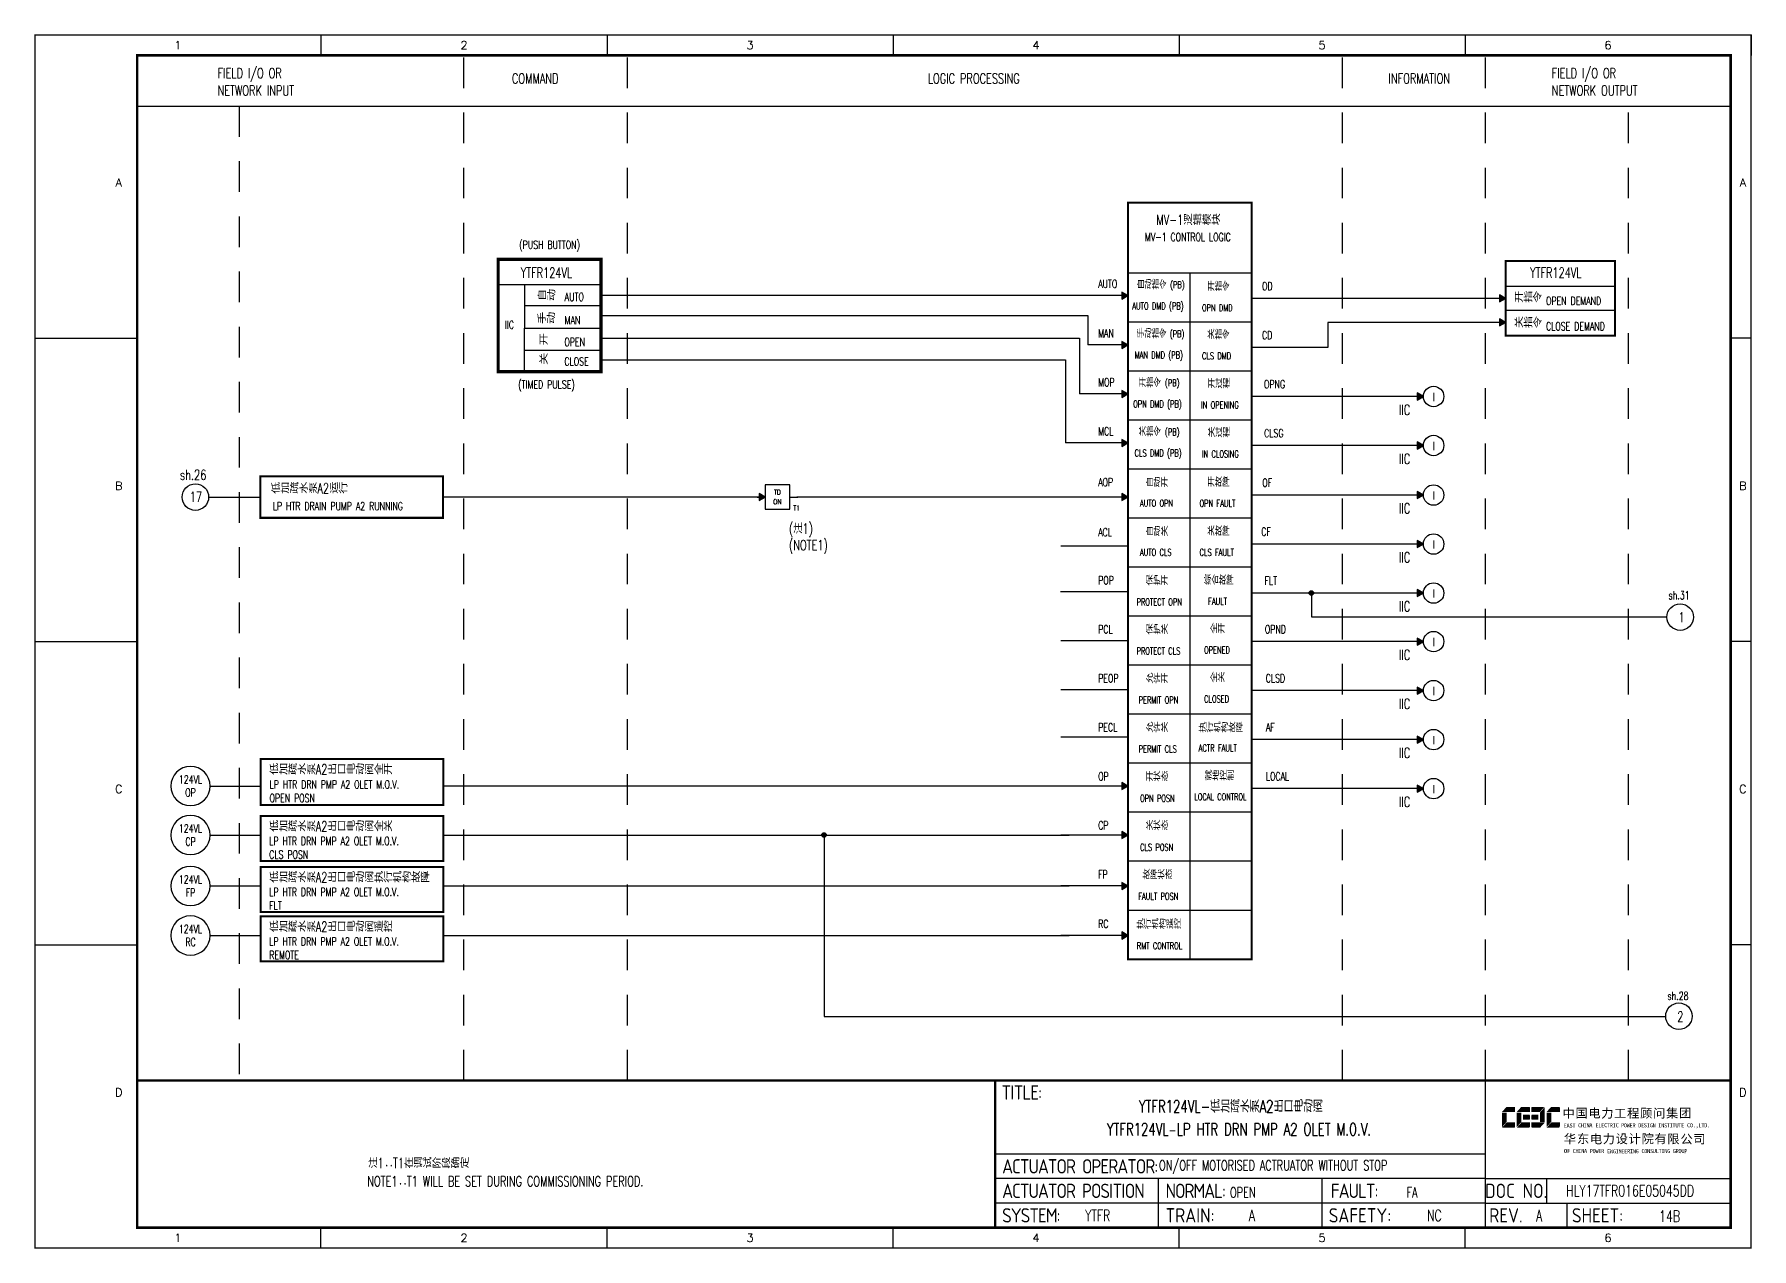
# Model space of a CAD drawing. Header units: millimetres. Extents: x 5560 to 16471, y 4607 to 8234.
# Drawn here: x 11218.8 to 11639.1, y 7155.6 to 7452.9 of the extents above; entities that cross this region are included whole.
import ezdxf
from ezdxf.enums import TextEntityAlignment as Align

# ---------------------------------------------------------------- set-up
doc = ezdxf.new("R2010")
doc.units = ezdxf.units.MM
doc.linetypes.add('DASHED', pattern=[0.75, 0.5, -0.25])
doc.linetypes.add('JIS_02_0.7', pattern=[1.35, 0.75, -0.6])
for name, color, linetype in [('BLOCK', 7, 'Continuous'), ('BORDER', 1, 'Continuous'), ('INSTRUMENT', 4, 'Continuous'), ('MLINE', 6, 'Continuous'), ('TITLE', 1, 'Continuous'), ('TK', 7, 'Continuous'), ('图框_外框线', 7, 'Continuous'), ('图框_标题栏文字', 6, 'Continuous')]:
    doc.layers.add(name, color=color, linetype=linetype)
doc.styles.add('DANIEL', font='COMPLEX', dxfattribs={"width": 0.7, "bigfont": 'GVFS'})
doc.styles.add('ecepdi', font='simhei.ttf', dxfattribs={"width": 0.9})
doc.styles.get("Standard").update_dxf_attribs({"font": 'romans.shx', "width": 0.7, "bigfont": '@0hztxta.shx'})
doc.styles.add('工程字', font='gbenor.shx', dxfattribs={"bigfont": 'gbcbig.shx'})

# ---------------------------------------------------------------- blocks, each defined once
blk = doc.blocks.new('INS00')
at = {"layer": 'INSTRUMENT', "color": 0}
blk.add_lwpolyline([(6, 0, 1), (-6, 0, 1)], format="xyb", close=True, dxfattribs=at)
at = {"layer": 'INSTRUMENT', "flags": 1}
for tag, p in [('INSNAM', (0, 9)), ('INSDGN', (0, -9)), ('INSSUP', (0, -15)), ('INSTYP', (0, -12)), ('INSMAN', (0, -18)), ('INSREM', (0, -21))]:
    blk.add_attdef(tag, text='', height=3, dxfattribs=at).set_placement(p, align=Align.TOP_CENTER)
at = {"layer": 'INSTRUMENT', "width": 0.7}
for tag, p in [('INSHH', (6, 3.5)), ('INSL', (6, -3)), ('INSLL', (6, -6))]:
    blk.add_attdef(tag, p, '', height=2.5, dxfattribs=at)
for tag, p in [('INSIDE', (0, 2)), ('INSSYS', (0, -2))]:
    blk.add_attdef(tag, text='', height=2.5, dxfattribs=at).set_placement(p, align=Align.MIDDLE)
at = {"layer": 'INSTRUMENT', "linetype": 'DASHED', "width": 0.7}
blk.add_attdef('INSH', (6, 0.5), '', height=2.5, dxfattribs=at)
blk = doc.blocks.new('A$C1E0003F3')
h = blk.add_hatch(color=152)
edge = h.paths.add_edge_path()
edge.add_ellipse((5.15, 4.41), major_axis=(0, 0.211), ratio=0.769231, start_angle=-90, end_angle=0)
edge.add_line((5.15, 4.62), (3.22, 4.62))
edge.add_line((3.22, 4.62), (2.09, 3.35))
edge.add_line((2.09, 3.35), (5.32, 3.35))
edge.add_line((5.32, 3.35), (5.32, 4.41))
h.paths.add_polyline_path([(3.22, 3.23), (2.09, 3.23), (2.09, -0.36), (3.22, 0.91)])
edge = h.paths.add_edge_path()
edge.add_line((5.32, 0.81), (3.27, 0.81))
edge.add_line((3.27, 0.81), (2.13, -0.46))
edge.add_line((2.13, -0.46), (5.15, -0.46))
edge.add_ellipse((5.15, -0.25), major_axis=(0, 0.211), ratio=0.769231, start_angle=180, end_angle=270)
edge.add_line((5.32, -0.25), (5.32, 0.81))
h = blk.add_hatch(color=152)
edge = h.paths.add_edge_path()
edge.add_ellipse((8.78, 4.41), major_axis=(0, 0.211), ratio=0.769231, start_angle=-90, end_angle=0)
edge.add_line((8.78, 4.62), (6.84, 4.62))
edge.add_line((6.84, 4.62), (5.71, 3.35))
edge.add_line((5.71, 3.35), (8.94, 3.35))
edge.add_line((8.94, 3.35), (8.94, 4.41))
h.paths.add_polyline_path([(6.84, 3.23), (5.71, 3.23), (5.71, -0.36), (6.84, 0.91)])
edge = h.paths.add_edge_path()
edge.add_ellipse((8.78, 2.49), major_axis=(0, 0.211), ratio=0.769231, start_angle=-90, end_angle=0)
edge.add_line((8.78, 2.7), (7.22, 2.7))
edge.add_line((7.22, 2.7), (7.22, 1.44))
edge.add_line((7.22, 1.44), (8.78, 1.44))
edge.add_ellipse((8.78, 1.65), major_axis=(0, 0.211), ratio=0.769231, start_angle=180, end_angle=270)
edge.add_line((8.94, 1.65), (8.94, 2.49))
edge = h.paths.add_edge_path()
edge.add_line((8.94, 0.81), (6.89, 0.81))
edge.add_line((6.89, 0.81), (5.75, -0.46))
edge.add_line((5.75, -0.46), (8.78, -0.46))
edge.add_ellipse((8.78, -0.25), major_axis=(0, 0.211), ratio=0.769231, start_angle=180, end_angle=270)
edge.add_line((8.94, -0.25), (8.94, 0.81))
h = blk.add_hatch(color=1)
edge = h.paths.add_edge_path()
edge.add_line((12.48, 4.62), (9.46, 4.62))
edge.add_ellipse((9.46, 4.41), major_axis=(0, 0.211), ratio=0.769231, start_angle=0, end_angle=90)
edge.add_line((9.3, 4.41), (9.3, 3.35))
edge.add_line((9.3, 3.35), (11.35, 3.35))
edge.add_line((11.35, 3.35), (12.48, 4.62))
h.paths.add_polyline_path([(12.57, 4.56), (11.38, 3.23), (11.38, 0.93), (12.57, 0.93)])
edge = h.paths.add_edge_path()
edge.add_line((11.03, 2.7), (9.46, 2.7))
edge.add_ellipse((9.46, 2.49), major_axis=(0, 0.211), ratio=0.769231, start_angle=0, end_angle=90)
edge.add_line((9.3, 2.49), (9.3, 1.65))
edge.add_ellipse((9.46, 1.65), major_axis=(0, 0.211), ratio=0.769231, start_angle=90, end_angle=180)
edge.add_line((9.46, 1.44), (11.03, 1.44))
edge.add_line((11.03, 1.44), (11.03, 2.7))
h = blk.add_hatch(color=152)
edge = h.paths.add_edge_path()
edge.add_ellipse((16.11, 4.41), major_axis=(0, 0.211), ratio=0.769231, start_angle=-90, end_angle=0)
edge.add_line((16.11, 4.62), (14.14, 4.62))
edge.add_line((14.14, 4.62), (13, 3.35))
edge.add_line((13, 3.35), (16.27, 3.35))
edge.add_line((16.27, 3.35), (16.27, 4.41))
h.paths.add_polyline_path([(14.14, 3.23), (13, 3.23), (13, -0.36), (14.14, 0.91)])
edge = h.paths.add_edge_path()
edge.add_line((16.27, 0.81), (14.18, 0.81))
edge.add_line((14.18, 0.81), (13.04, -0.46))
edge.add_line((13.04, -0.46), (16.03, -0.46))
edge.add_ellipse((16.03, -0.15), major_axis=(0, 0.316), ratio=0.769231, start_angle=180, end_angle=270)
edge.add_line((16.27, -0.15), (16.27, 0.81))
h = blk.add_hatch(color=1)
edge = h.paths.add_edge_path()
edge.add_line((12.58, 0.79), (9.3, 0.79))
edge.add_line((9.3, 0.79), (9.3, -0.27))
edge.add_ellipse((9.46, -0.27), major_axis=(0, 0.211), ratio=0.769231, start_angle=90, end_angle=180)
edge.add_line((9.46, -0.48), (11.43, -0.48))
edge.add_line((11.43, -0.48), (12.58, 0.79))
at = {"layer": 'TITLE', "color": 7, "style": 'ecepdi'}
for s, p in [('中', (16.92, 1.94)), ('国', (20.09, 2)), ('电', (23.25, 1.99)), ('力', (26.39, 1.96)), ('程', (32.71, 1.98)), ('顾', (35.9, 1.98)), ('问', (39.09, 1.94)), ('集', (42.26, 1.98)), ('团', (45.42, 2.01)), ('工', (29.53, 1.95)), ('华', (17.24, -4.31)), ('东', (20.45, -4.29)), ('电', (23.62, -4.35)), ('力', (26.75, -4.32)), ('设', (29.92, -4.3)), ('计', (33.05, -4.31)), ('院', (36.26, -4.29)), ('有', (39.41, -4.29)), ('限', (42.57, -4.32)), ('公', (45.78, -4.38)), ('司', (48.91, -4.35))]:
    blk.add_text(s, height=2.2, dxfattribs=at).set_placement(p)
at = {"layer": 'TITLE', "color": 7, "style": 'ecepdi', "width": 0.975}
for s, p in [('E', (17.58, 0.02)), ('A', (18.29, 0.03)), ('S', (19, 0.03)), ('T', (19.7, 0.03)), ('C', (21.1, 0.09)), ('H', (21.77, 0.09)), ('I', (22.46, 0.09)), ('N', (23.17, 0.1)), ('A', (23.86, 0.1)), ('E', (25.35, 0.09)), ('L', (26.05, 0.11)), ('E', (26.76, 0.1)), ('C', (27.46, 0.12)), ('T', (28.18, 0.11)), ('R', (28.87, 0.1)), ('I', (29.57, 0.11)), ('C', (30.28, 0.1)), ('P', (31.64, 0.09)), ('O', (32.32, 0.08)), ('W', (33.03, 0.08)), ('E', (33.72, 0.08)), ('R', (34.42, 0.09)), ('D', (35.81, 0.1)), ('E', (36.52, 0.1)), ('S', (37.2, 0.1)), ('I', (37.91, 0.09)), ('G', (38.68, 0.11)), ('N', (39.38, 0.09)), ('I', (40.72, 0.07)), ('N', (41.43, 0.08)), ('S', (42.14, 0.08)), ('T', (42.83, 0.08)), ('I', (43.52, 0.09)), ('T', (44.22, 0.07)), ('U', (44.93, 0.07)), ('T', (45.63, 0.08)), ('E', (46.34, 0.09)), ('C', (47.76, 0.11)), ('O', (48.48, 0.1)), ('L', (50.56, 0.1)), ('T', (51.27, 0.1)), ('D', (51.96, 0.1)), ('.', (49.23, 0.1)), (',', (49.87, 0.1)), ('.', (52.72, 0.11)), ('O', (17.67, -6.18)), ('OF', (18.01, -6.2)), ('F', (18.37, -6.2)), ('C', (19.8, -6.19)), ('H', (20.47, -6.19)), ('I', (21.15, -6.19)), ('N', (21.87, -6.18)), ('A', (22.56, -6.18)), ('P', (23.98, -6.2)), ('O', (24.66, -6.21)), ('W', (25.36, -6.21)), ('E', (26.06, -6.21)), ('R', (26.75, -6.2)), ('E', (28.19, -6.24)), ('N', (28.91, -6.27)), ('G', (29.62, -6.26)), ('I', (30.32, -6.27)), ('N', (31.02, -6.27)), ('E', (31.7, -6.28)), ('E', (32.41, -6.27)), ('R', (33.1, -6.24)), ('I', (33.81, -6.24)), ('N', (34.51, -6.26)), ('G', (35.2, -6.24)), ('C', (36.61, -6.19)), ('O', (37.3, -6.21)), ('N', (38, -6.2)), ('S', (38.71, -6.21)), ('U', (39.41, -6.18)), ('L', (40.11, -6.18)), ('T', (40.81, -6.19)), ('I', (41.51, -6.21)), ('N', (42.2, -6.21)), ('G', (42.91, -6.17)), ('G', (44.29, -6.2)), ('R', (45, -6.21)), ('O', (45.69, -6.22)), ('U', (46.39, -6.2)), ('P', (47.1, -6.23))]:
    blk.add_text(s, height=1, dxfattribs=at).set_placement(p, align=Align.MIDDLE_CENTER)
blk = doc.blocks.new('A$C57484896')
for p, q in [((70, 297), (70, 292)), ((140, 297), (140, 292)), ((210, 297), (210, 292)), ((280, 297), (280, 292)), ((350, 297), (350, 292)), ((420, 297), (420, 292)), ((0, 222.75), (25, 222.75)), ((420, 222.75), (415, 222.75)), ((0, 148.5), (25, 148.5)), ((420, 148.5), (415, 148.5)), ((0, 74.25), (25, 74.25)), ((420, 74.25), (415, 74.25)), ((70, 0), (70, 5)), ((140, 0), (140, 5)), ((210, 0), (210, 5)), ((280, 0), (280, 5)), ((350, 0), (350, 5))]:
    blk.add_line(p, q)
at = {"layer": 'MLINE', "linetype": 'JIS_02_0.7', "ltscale": 10}
for p, q in [((105, 41), (105, 292)), ((145, 41), (145, 292)), ((320, 41), (320, 292)), ((355, 41), (355, 292)), ((50, 279.56), (50, 41)), ((390, 41), (390, 279.56))]:
    blk.add_line(p, q, dxfattribs=at)
at = {"layer": 'MLINE'}
blk.add_line((25, 279.56), (415, 279.56), dxfattribs=at)
at = {"layer": '图框_外框线'}
for p, q in [((355, 5), (355, 41)), ((355, 23), (235, 23)), ((355, 17), (235, 17)), ((275, 11), (275, 17)), ((315, 11), (315, 17)), ((355, 17), (415, 17)), ((370, 11), (370, 17)), ((355, 11), (235, 11)), ((355, 11), (235, 11)), ((275, 5), (275, 11)), ((315, 5), (315, 11)), ((355, 11), (415, 11)), ((375, 5), (375, 11))]:
    blk.add_line(p, q, dxfattribs=at)
for points, const_width in [([(0, 0), (420, 0), (420, 297), (0, 297)], 0.3), ([(25, 5), (415, 5), (415, 292), (25, 292)], 0.6)]:
    blk.add_lwpolyline(points, close=True, dxfattribs=dict(at, const_width=const_width))
at = {"layer": '图框_外框线', "const_width": 0.6}
blk.add_lwpolyline([(235, 41), (25, 41)], dxfattribs=at)
at = {"layer": '图框_外框线'}
blk.add_lwpolyline([(415, 41, 0.6, 0.6, 0), (235, 41, 0.6, 0.6, 0), (235, 5, 0, 0, 0)], format="xyseb", dxfattribs=at)
blk.add_blockref('A$C1E0003F3', (356.94, 29.95))
at = {"layer": 'MLINE', "char_height": 2.5, "width": 31.8959, "attachment_point": 1}
for s, insert in [('FIELD I/O OR', (44.67, 288.89)), ('COMMAND', (116.74, 287.58)), ('LOGIC PROCESSING', (218.52, 287.58)), ('INFORMATION', (331.25, 287.58)), ('FIELD I/O OR', (371.22, 288.89)), ('NETWORK INPUT', (44.67, 284.64)), ('NETWORK OUTPUT', (371.22, 284.64))]:
    blk.add_mtext(s, dxfattribs=dict(at, insert=insert))
at = {"layer": 'TK', "color": 3}
for s, p in [('1', (35, 294.5)), ('2', (105, 294.5)), ('3', (175, 294.5)), ('4', (245, 294.5)), ('5', (315, 294.5)), ('6', (385, 294.5)), ('1', (35, 2.5)), ('2', (105, 2.5)), ('3', (175, 2.5)), ('4', (245, 2.5)), ('5', (315, 2.5)), ('6', (385, 2.5))]:
    blk.add_text(s, height=2, dxfattribs=at).set_placement(p, align=Align.MIDDLE)
for s, p in [('A', (20.5, 259.88)), ('A', (418, 259.88)), ('B', (20.5, 185.62)), ('B', (418, 185.62)), ('C', (20.5, 111.38)), ('C', (418, 111.38)), ('D', (20.5, 37.12)), ('D', (418, 37.12))]:
    blk.add_text(s, height=2, dxfattribs=at).set_placement(p, align=Align.CENTER)
at = {"layer": '图框_标题栏文字', "char_height": 3.5, "style": '工程字'}
for s, insert, width, attachment_point in [('{\\T0.9; TITLE:}', (234.86, 38.09), 14.2249, 4), ('{\\T0.9; ACTUATOR OPERATOR:}', (235, 20), 40, 4), ('{\\T0.9; ACTUATOR POSITION}', (235, 14), 45, 4), ('{\\T0.9; NORMAL:}', (275, 14), 18.2557, 4), ('{\\T0.9; FAULT:}', (315.44, 14), 15, 4), ('DOC NO.', (362.5, 14), 15, 5), ('{\\T0.9; SYSTEM:}', (235, 8), 17.9526, 4), ('{\\T0.9; }TRAIN: ', (275, 8), 17.6638, 4), ('SAFETY:', (324.3, 8), 22.3993, 5), ('REV.', (360, 8), 10, 5), ('SHEET:', (382.42, 8), 20, 5)]:
    blk.add_mtext(s, dxfattribs=dict(at, insert=insert, width=width, attachment_point=attachment_point))
blk = doc.blocks.new('TD ON')
at = {"layer": 'BORDER'}
blk.add_hatch(color=256, dxfattribs=at).paths.add_polyline_path([(2178.99, 3763.24), (2177.49, 3764.11), (2177.49, 3762.37)])
for p, q in [((2176.99, 3763.24), (2178.99, 3763.24)), ((2184.99, 3763.24), (2186.99, 3763.24))]:
    blk.add_line(p, q, dxfattribs=at)
for points in [[(2184.99, 3766.24), (2178.99, 3766.24), (2178.99, 3760.24), (2184.99, 3760.24)], [(2178.99, 3763.24), (2177.49, 3764.11), (2177.49, 3762.37)]]:
    blk.add_lwpolyline(points, close=True, dxfattribs=at)
at = {"layer": 'BORDER', "style": 'DANIEL', "width": 0.8}
for s, p in [('ON', (2181.94, 3762.09)), ('TD', (2181.94, 3764.43))]:
    blk.add_text(s, height=1.2, dxfattribs=at).set_placement(p, align=Align.MIDDLE)

msp = doc.modelspace()

# ---------------------------------------------------------------- hatches: boundary and pattern name
for points in [[(11486.42, 7388.94), (11484.92, 7389.8), (11484.92, 7388.07)], [(11578.83, 7388.22), (11577.33, 7389.09), (11577.33, 7387.36)], [(11578.83, 7382.35), (11577.33, 7383.22), (11577.33, 7381.48)], [(11486.42, 7376.85), (11484.92, 7377.71), (11484.92, 7375.98)], [(11486.42, 7364.85), (11484.92, 7365.71), (11484.92, 7363.98)], [(11558.73, 7364.22), (11557.23, 7365.09), (11557.23, 7363.36)], [(11486.42, 7352.85), (11484.92, 7353.71), (11484.92, 7351.98)], [(11558.73, 7352.22), (11557.23, 7353.09), (11557.23, 7351.36)], [(11486.42, 7339.6), (11484.92, 7340.46), (11484.92, 7338.73)], [(11558.73, 7340.1), (11557.23, 7340.97), (11557.23, 7339.24)], [(11558.73, 7328.1), (11557.23, 7328.97), (11557.23, 7327.24)], [(11558.73, 7316.1), (11557.23, 7316.97), (11557.23, 7315.24)], [(11558.73, 7304.22), (11557.23, 7305.09), (11557.23, 7303.36)], [(11558.73, 7292.22), (11557.23, 7293.09), (11557.23, 7291.36)], [(11558.73, 7280.22), (11557.23, 7281.09), (11557.23, 7279.36)], [(11486.42, 7268.85), (11484.92, 7269.71), (11484.92, 7267.98)], [(11558.73, 7268.22), (11557.23, 7269.09), (11557.23, 7267.36)], [(11486.42, 7256.85), (11484.92, 7257.71), (11484.92, 7255.98)], [(11486.42, 7244.38), (11484.92, 7245.24), (11484.92, 7243.51)], [(11486.42, 7232.26), (11484.92, 7233.13), (11484.92, 7231.39)]]:
    msp.add_hatch(color=256).paths.add_polyline_path(points)
h = msp.add_hatch(color=256)
edge = h.paths.add_edge_path()
edge.add_arc((11531.31, 7316.1), 0.55, 0, 360)
h = msp.add_hatch(color=256)
edge = h.paths.add_edge_path()
edge.add_arc((11412.04, 7256.85), 0.55, 0, 360)

# ---------------------------------------------------------------- linework, layer by layer
for p, q in [((11486.42, 7394.5), (11486.42, 7411.68)), ((11486.42, 7411.68), (11516.7, 7411.68)), ((11516.7, 7394.5), (11516.7, 7411.68)), ((11486.42, 7394.5), (11516.7, 7394.5)), ((11501.56, 7394.5), (11501.56, 7226.39)), ((11486.42, 7388.94), (11357.46, 7388.94)), ((11578.83, 7391.27), (11605.61, 7391.27)), ((11578.83, 7391.27), (11605.61, 7391.27)), ((11578.83, 7388.22), (11516.7, 7388.22)), ((11578.83, 7385.33), (11605.61, 7385.33)), ((11357.46, 7384.05), (11476.63, 7384.05)), ((11476.63, 7384.05), (11476.63, 7376.85)), ((11486.42, 7382.5), (11516.7, 7382.5)), ((11578.83, 7382.35), (11535.37, 7382.35)), ((11535.37, 7382.35), (11535.37, 7376.22)), ((11357.46, 7378.47), (11474.58, 7378.47)), ((11474.58, 7378.47), (11474.58, 7364.85)), ((11486.42, 7376.85), (11476.63, 7376.85)), ((11578.83, 7379.13), (11605.61, 7379.13)), ((11578.83, 7379.13), (11605.61, 7379.13)), ((11357.46, 7373.23), (11471.15, 7373.23)), ((11471.15, 7373.23), (11471.15, 7352.85)), ((11535.37, 7376.22), (11516.7, 7376.22)), ((11486.42, 7370.5), (11516.7, 7370.5)), ((11486.42, 7364.85), (11474.58, 7364.85)), ((11531.31, 7364.22), (11516.7, 7364.22)), ((11557.23, 7364.22), (11516.7, 7364.22)), ((11486.42, 7358.5), (11516.7, 7358.5)), ((11486.42, 7352.85), (11471.15, 7352.85)), ((11531.31, 7352.22), (11516.7, 7352.22)), ((11557.23, 7352.22), (11516.7, 7352.22)), ((11486.42, 7346.5), (11516.7, 7346.5)), ((11261.43, 7339.6), (11273.83, 7339.6)), ((11396.38, 7339.6), (11318.78, 7339.6)), ((11469.9, 7339.6), (11405.38, 7339.6)), ((11486.42, 7339.6), (11469.9, 7339.6)), ((11557.23, 7340.1), (11516.7, 7340.1)), ((11486.42, 7334.5), (11516.7, 7334.5)), ((11486.42, 7327.6), (11469.98, 7327.6)), ((11557.23, 7328.1), (11516.7, 7328.1)), ((11486.42, 7322.5), (11516.7, 7322.5)), ((11486.42, 7316.38), (11469.9, 7316.38)), ((11531.31, 7316.1), (11516.7, 7316.1)), ((11557.23, 7316.1), (11516.7, 7316.1)), ((11531.31, 7315.96), (11531.31, 7310.25)), ((11486.42, 7310.5), (11516.7, 7310.5)), ((11531.31, 7310.25), (11618.33, 7310.25)), ((11486.42, 7304.38), (11469.98, 7304.38)), ((11531.31, 7304.22), (11516.7, 7304.22)), ((11557.23, 7304.22), (11516.7, 7304.22)), ((11486.42, 7298.5), (11516.7, 7298.5)), ((11486.42, 7292.38), (11469.98, 7292.38)), ((11531.31, 7292.22), (11516.7, 7292.22)), ((11557.23, 7292.22), (11516.7, 7292.22)), ((11486.42, 7286.5), (11516.7, 7286.5)), ((11486.42, 7280.85), (11469.98, 7280.85)), ((11531.31, 7280.22), (11516.7, 7280.22)), ((11557.23, 7280.22), (11516.7, 7280.22)), ((11274.18, 7275.45), (11318.86, 7275.45)), ((11274.18, 7264.18), (11274.18, 7275.45)), ((11318.86, 7264.18), (11318.86, 7275.45)), ((11486.42, 7274.5), (11516.7, 7274.5)), ((11261.79, 7268.85), (11274.18, 7268.85)), ((11486.42, 7268.85), (11318.86, 7268.85)), ((11531.31, 7268.22), (11516.7, 7268.22)), ((11557.23, 7268.22), (11516.7, 7268.22)), ((11318.86, 7264.18), (11274.18, 7264.18)), ((11274.18, 7261.52), (11318.86, 7261.52)), ((11274.18, 7250.5), (11274.18, 7261.52)), ((11318.86, 7250.5), (11318.86, 7261.52)), ((11486.42, 7262.5), (11516.7, 7262.5)), ((11261.79, 7256.85), (11274.18, 7256.85)), ((11318.86, 7256.85), (11472, 7256.85)), ((11412.04, 7256.85), (11412.04, 7212.46)), ((11486.42, 7256.85), (11469.98, 7256.85)), ((11318.86, 7250.5), (11274.18, 7250.5)), ((11486.42, 7250.5), (11516.7, 7250.5)), ((11274.18, 7249.05), (11318.86, 7249.05)), ((11274.18, 7238.03), (11274.18, 7249.05)), ((11318.86, 7238.03), (11318.86, 7249.05)), ((11261.79, 7244.38), (11274.18, 7244.38)), ((11318.86, 7244.38), (11472, 7244.38)), ((11486.42, 7244.38), (11469.98, 7244.38)), ((11318.86, 7238.03), (11274.18, 7238.03)), ((11486.42, 7238.5), (11516.7, 7238.5)), ((11274.18, 7236.93), (11318.86, 7236.93)), ((11274.18, 7225.91), (11274.18, 7236.93)), ((11318.86, 7225.91), (11318.86, 7236.93)), ((11261.79, 7232.26), (11274.18, 7232.26)), ((11318.86, 7232.26), (11472, 7232.26)), ((11486.42, 7232.26), (11469.98, 7232.26)), ((11318.86, 7225.91), (11274.18, 7225.91)), ((11412.04, 7212.46), (11618.01, 7212.46))]:
    msp.add_line(p, q)
at = {"color": 0}
for p, q in [((11332.29, 7397.81), (11357.46, 7397.81)), ((11332.29, 7397.81), (11332.29, 7370.3)), ((11357.46, 7397.81), (11357.46, 7370.3)), ((11332.29, 7391.68), (11357.46, 7391.68)), ((11338.71, 7391.68), (11338.68, 7370.3)), ((11338.68, 7386.53), (11357.43, 7386.53)), ((11338.68, 7380.96), (11357.43, 7380.96)), ((11338.68, 7375.59), (11357.43, 7375.59)), ((11357.46, 7370.3), (11332.29, 7370.3)), ((11338.68, 7370.3), (11357.46, 7370.3))]:
    msp.add_line(p, q, dxfattribs=at)
for points, const_width in [([(11486.42, 7411.68), (11516.7, 7411.68), (11516.7, 7226.39), (11486.42, 7226.39), (11486.42, 7411.68)], 0.5), ([(11486.42, 7411.68), (11516.7, 7411.68), (11516.7, 7226.39), (11486.42, 7226.39), (11486.42, 7411.68)], 0.2), ([(11578.83, 7397.39), (11605.61, 7397.39), (11605.61, 7379.13), (11578.83, 7379.13), (11578.83, 7397.39)], 0.5), ([(11274.1, 7344.69), (11318.78, 7344.69), (11318.78, 7334.51), (11274.1, 7334.51), (11274.1, 7344.69)], 0.5), ([(11274.18, 7275.45), (11318.86, 7275.45), (11318.86, 7264.18), (11274.18, 7264.18), (11274.18, 7275.45)], 0.5), ([(11274.18, 7261.52), (11318.86, 7261.52), (11318.86, 7250.5), (11274.18, 7250.5), (11274.18, 7261.52)], 0.5), ([(11274.18, 7249.05), (11318.86, 7249.05), (11318.86, 7238.03), (11274.18, 7238.03), (11274.18, 7249.05)], 0.5), ([(11274.18, 7236.93), (11318.86, 7236.93), (11318.86, 7225.91), (11274.18, 7225.91), (11274.18, 7236.93)], 0.5)]:
    msp.add_lwpolyline(points, dxfattribs=dict(const_width=const_width))
at = {"color": 0, "const_width": 0.8}
msp.add_lwpolyline([(11332.29, 7397.81), (11357.46, 7397.81), (11357.46, 7370.3), (11332.29, 7370.3), (11332.29, 7397.81)], dxfattribs=at)
msp.add_lwpolyline([(11578.83, 7379.13), (11578.83, 7397.39), (11605.61, 7397.39), (11605.61, 7379.13)])
msp.add_lwpolyline([(11578.83, 7379.13), (11578.83, 7397.39), (11605.61, 7397.39), (11605.61, 7379.13)])
for points in [[(11486.42, 7394.5), (11516.7, 7394.5), (11516.7, 7226.39), (11486.42, 7226.39)], [(11486.42, 7388.94), (11484.92, 7389.8), (11484.92, 7388.07)], [(11578.83, 7388.22), (11577.33, 7389.09), (11577.33, 7387.36)], [(11578.83, 7382.35), (11577.33, 7383.22), (11577.33, 7381.48)], [(11486.42, 7376.85), (11484.92, 7377.71), (11484.92, 7375.98)], [(11486.42, 7364.85), (11484.92, 7365.71), (11484.92, 7363.98)], [(11558.73, 7364.22), (11557.23, 7365.09), (11557.23, 7363.36)], [(11486.42, 7352.85), (11484.92, 7353.71), (11484.92, 7351.98)], [(11558.73, 7352.22), (11557.23, 7353.09), (11557.23, 7351.36)], [(11486.42, 7339.6), (11484.92, 7340.46), (11484.92, 7338.73)], [(11558.73, 7340.1), (11557.23, 7340.97), (11557.23, 7339.24)], [(11558.73, 7328.1), (11557.23, 7328.97), (11557.23, 7327.24)], [(11558.73, 7316.1), (11557.23, 7316.97), (11557.23, 7315.24)], [(11558.73, 7304.22), (11557.23, 7305.09), (11557.23, 7303.36)], [(11558.73, 7292.22), (11557.23, 7293.09), (11557.23, 7291.36)], [(11558.73, 7280.22), (11557.23, 7281.09), (11557.23, 7279.36)], [(11486.42, 7268.85), (11484.92, 7269.71), (11484.92, 7267.98)], [(11558.73, 7268.22), (11557.23, 7269.09), (11557.23, 7267.36)], [(11486.42, 7256.85), (11484.92, 7257.71), (11484.92, 7255.98)], [(11486.42, 7244.38), (11484.92, 7245.24), (11484.92, 7243.51)], [(11486.42, 7232.26), (11484.92, 7233.13), (11484.92, 7231.39)]]:
    msp.add_lwpolyline(points, close=True)
for centre, radius in [((11561.23, 7364.22), 2.5), ((11561.23, 7352.22), 2.5), ((11561.23, 7340.1), 2.5), ((11561.23, 7328.1), 2.5), ((11561.23, 7316.1), 2.5), ((11531.31, 7316.1), 0.55), ((11561.23, 7304.22), 2.5), ((11561.23, 7292.22), 2.5), ((11561.23, 7280.22), 2.5), ((11561.23, 7268.22), 2.5), ((11412.04, 7256.85), 0.55)]:
    msp.add_circle(centre, radius)
at = {"color": 1}
for centre in [(11258.18, 7339.6), (11621.58, 7310.22), (11621.28, 7212.49)]:
    msp.add_circle(centre, 3.25, dxfattribs=at)

# ---------------------------------------------------------------- block references
for name, p in [('A$C57484896', (11218.92, 7155.74)), ('TD ON', (9218.67, 3576.36))]:
    msp.add_blockref(name, p)
at = {"layer": 'MLINE', "xscale": 0.7999999999992724, "yscale": 0.7999999999992724, "zscale": 0.8}
for p, values in [((11256.99, 7268.85), {'INSIDE': '124VL', 'INSSYS': 'OP'}), ((11256.99, 7256.85), {'INSIDE': '124VL', 'INSSYS': 'CP'}), ((11256.99, 7244.38), {'INSIDE': '124VL', 'INSSYS': 'FP'}), ((11256.99, 7232.26), {'INSIDE': '124VL', 'INSSYS': 'RC'})]:
    msp.add_blockref('INS00', p, dxfattribs=at).add_auto_attribs(values)

# ---------------------------------------------------------------- texts
at = {"width": 0.7}
for p in [(11561.27, 7363.1), (11561.27, 7351.1), (11561.27, 7338.98), (11561.27, 7326.98), (11561.27, 7314.98), (11561.27, 7303.1), (11561.27, 7291.1), (11561.27, 7279.1), (11561.27, 7267.1)]:
    msp.add_text('I', height=2, dxfattribs=at).set_placement(p, align=Align.CENTER)
at = {"attachment_point": 1}
for s, insert, char_height, width in [('MV-1逻辑模块', (11493.37, 7408.72), 2.5, 73.0067), ('MV-1 CONTROL LOGIC', (11490.59, 7404.26), 2, 48.5204), ('YTFR124VL', (11584.84, 7395.8), 2.5, 73.0067), ('AUTO', (11479.13, 7392.79), 2, 73.0067), ('AUTO', (11479.13, 7392.79), 2, 73.0067), ('自动指令', (11488.59, 7392.51), 2, 73.0067), ('(PB)', (11496.75, 7392.41), 1.7, 73.0067), ('开指令', (11505.82, 7392.04), 2, 73.0067), ('OD', (11519.24, 7392.23), 2, 73.0067), ('开指令', (11580.91, 7389.76), 2.5, 73.0067), ('AUTO DMD (PB)', (11487.49, 7387.25), 1.7, 73.0067), ('OPN DMD', (11504.54, 7386.78), 1.7, 73.0067), ('OPEN DEMAND', (11588.74, 7388.63), 2, 73.0067), ('MAN', (11479.13, 7380.7), 2, 73.0067), ('MAN', (11479.13, 7380.7), 2, 73.0067), ('手动指令', (11488.58, 7380.51), 2, 73.0067), ('(PB)', (11496.67, 7380.41), 1.7, 73.0067), ('关指令', (11505.82, 7380.27), 2, 73.0067), ('关指令', (11580.91, 7383.54), 2.5, 73.0067), ('CLOSE DEMAND', (11588.74, 7382.41), 2, 73.0067), ('CD', (11519.24, 7380.23), 2, 73.0067), ('MAN DMD (PB)', (11488.04, 7375.25), 1.7, 73.0067), ('CLS DMD', (11504.54, 7375.02), 1.7, 73.0067), ('MOP', (11479.13, 7368.7), 2, 73.0067), ('MOP', (11479.13, 7368.7), 2, 73.0067), ('开指令', (11489, 7368.51), 2, 73.0067), ('(PB)', (11495.47, 7368.41), 1.7, 73.0067), ('开过程', (11505.91, 7368.27), 2, 73.0067), ('OPNG', (11519.72, 7368.23), 2, 73.0067), ('OPN DMD (PB)', (11487.71, 7363.25), 1.7, 73.0067), ('IN OPENING', (11504.31, 7363.02), 1.7, 73.0067), ('IIC', (11552.73, 7362.22), 2.5, 4.5039), ('MCL', (11479.13, 7356.7), 2, 73.0067), ('MCL', (11479.13, 7356.7), 2, 73.0067), ('关指令', (11489, 7356.51), 2, 73.0067), ('(PB)', (11495.47, 7356.41), 1.7, 73.0067), ('关过程', (11505.91, 7356.27), 2, 73.0067), ('CLSG', (11519.75, 7356.23), 2, 73.0067), ('CLS DMD (PB)', (11488.04, 7351.25), 1.7, 73.0067), ('IN CLOSING', (11504.52, 7351.02), 1.7, 73.0067), ('IIC', (11552.73, 7350.22), 2.5, 4.5039), ('sh.26', (11254.41, 7346.3), 2.5, 73.0067), ('低加疏水泵A2运行', (11276.66, 7343.01), 2.5, 73.0067), ('AOP', (11479.13, 7344.23), 2, 73.0067), ('自动开', (11490.76, 7344.04), 2, 73.0067), ('开故障', (11505.82, 7344.16), 2, 73.0067), ('OF', (11519.3, 7344.11), 2, 73.0067), ('17', (11256.81, 7340.92), 2.5, 73.0067), ('AUTO OPN', (11489.35, 7338.95), 1.7, 73.0067), ('OPN FAULT', (11503.94, 7338.9), 1.7, 73.0067), ('LP HTR DRAIN PUMP A2 RUNNING', (11277.12, 7338.38), 2, 73.0067), ('IIC', (11552.73, 7338.1), 2.5, 4.5039), ('(注1)', (11403.45, 7333.12), 2.5, 73.0067), ('ACL', (11479.13, 7331.99), 2, 73.0067), ('自动关', (11490.76, 7332.04), 2, 73.0067), ('关故障', (11505.82, 7332.16), 2, 73.0067), ('CF', (11519.05, 7332.11), 2, 73.0067), ('(NOTE1)', (11403.44, 7329.08), 2.5, 73.0067), ('AUTO CLS', (11489.35, 7326.95), 1.7, 73.0067), ('CLS FAULT', (11503.94, 7326.9), 1.7, 73.0067), ('IIC', (11552.73, 7326.1), 2.5, 4.5039), ('POP', (11479.13, 7320.23), 2, 73.0067), ('保护开', (11490.76, 7320.04), 2, 73.0067), ('综合故障', (11504.98, 7320.16), 2, 73.0067), ('FLT', (11519.85, 7320.11), 2, 73.0067), ('PROTECT OPN', (11488.54, 7314.78), 1.7, 73.0067), ('FAULT', (11506.04, 7314.9), 1.7, 73.0067), ('IIC', (11552.73, 7314.1), 2.5, 4.5039), ('sh.31', (11618.72, 7316.55), 2, 73.0067), ('1', (11621.19, 7311.43), 2.5, 73.0067), ('PCL', (11479.13, 7308.23), 2, 73.0067), ('保护关', (11490.76, 7308.04), 2, 73.0067), ('全开', (11506.48, 7308.27), 2, 73.0067), ('OPND', (11519.92, 7308.23), 2, 73.0067), ('PROTECT CLS', (11488.54, 7302.78), 1.7, 73.0067), ('OPENED', (11505.05, 7303.02), 1.7, 73.0067), ('IIC', (11552.73, 7302.22), 2.5, 4.5039), ('全关', (11506.48, 7296.27), 2, 73.0067), ('PEOP', (11479.13, 7296.23), 2, 73.0067), ('允许开', (11490.76, 7296.04), 2, 73.0067), ('CLSD', (11520.15, 7296.23), 2, 73.0067), ('PERMIT OPN', (11489.03, 7290.78), 1.7, 73.0067), ('CLOSED', (11505.05, 7291.02), 1.7, 73.0067), ('IIC', (11552.73, 7290.22), 2.5, 4.5039), ('PECL', (11479.13, 7284.23), 2, 73.0067), ('允许关', (11490.76, 7284.04), 2, 73.0067), ('执行机构故障', (11503.67, 7284.04), 2, 73.0067), ('AF', (11520.18, 7284.23), 2, 73.0067), ('PERMIT CLS', (11489.03, 7278.78), 1.7, 73.0067), ('ACTR FAULT', (11503.74, 7279.02), 1.7, 73.0067), ('IIC', (11552.73, 7278.22), 2.5, 4.5039), ('OP', (11479.13, 7272.23), 2, 73.0067), ('开状态', (11490.76, 7272.04), 2, 73.0067), ('就地控制', (11505.17, 7272.27), 2, 73.0067), ('LOCAL', (11520.18, 7272.23), 2, 73.0067), ('LP HTR DRN PMP A2 OLET M.O.V. \\POPEN POSN', (11276.34, 7270.24), 2, 73.0067), ('LOCAL CONTROL', (11502.66, 7267.02), 1.6, 73.0067), ('OPN POSN', (11489.38, 7266.7), 1.7, 73.0067), ('IIC', (11552.73, 7266.22), 2.5, 4.5039), ('CP', (11479.13, 7260.23), 2, 73.0067), ('关状态', (11490.76, 7260.04), 2, 73.0067), ('LP HTR DRN PMP A2 OLET M.O.V. \\PCLS POSN', (11276.26, 7256.39), 2, 73.0067), ('CLS POSN', (11489.38, 7254.7), 1.7, 73.0067), ('低加疏水泵A2出口电动阀执行机构故障', (11276.26, 7247.77), 2.5, 73.0067), ('FP', (11479.13, 7248.23), 2, 73.0067), ('故障状态', (11489.98, 7248.04), 2, 73.0067), ('LP HTR DRN PMP A2 OLET M.O.V. \\PFLT', (11276.26, 7243.92), 2, 73.0067), ('FAULT POSN', (11488.94, 7242.7), 1.7, 73.0067), ('低加疏水泵A2出口电动阀遥控', (11276.26, 7235.65), 2.5, 73.0067), ('RC', (11479.13, 7236.11), 2, 73.0067), ('执行机构遥控', (11488.46, 7235.92), 2, 73.0067), ('LP HTR DRN PMP A2 OLET M.O.V. \\PREMOTE', (11276.26, 7231.8), 2, 73.0067), ('RMT CONTROL', (11488.59, 7230.58), 1.7, 73.0067), ('sh.28', (11618.46, 7218.47), 2, 73.0067), ('2', (11620.88, 7213.65), 2.5, 73.0067), ('\\pt3;YTFR124VL-低加疏水泵A2出口电动阀', (11489.08, 7191.92), 3, 57.1272), ('YTFR124VL{\\H0.8333x;-}LP HTR DRN PMP A2 OLET M.O.V. ', (11481.24, 7186.33), 3, 84.237), ('注1：T1在调试阶段确定', (11300.49, 7177.79), 2.5, 73.0067), (' ON/OFF MOTORISED ACTRUATOR WITHOUT STOP', (11492.83, 7177.24), 2.5, 91.5509), ('NOTE1：T1 WILL BE SET DURING COMMISSIONING PERIOD.', (11300.23, 7173.33), 2.5, 81.8859), ('YTFR', (11475.95, 7165.12), 2.8, 8.5983), ('A', (11516.01, 7165.12), 2.8, 8.5983), ('NC', (11559.6, 7165.12), 2.8, 8.5983), ('A', (11586.29, 7165.06), 2.8, 8.5983)]:
    msp.add_mtext(s, dxfattribs=dict(at, insert=insert, char_height=char_height, width=width))
at = {"color": 0, "attachment_point": 1}
for s, insert, char_height, width in [('(PUSH BUTTON)', (11337.43, 7402.36), 2, 72.978), ('YTFR124VL', (11337.8, 7395.77), 2.5, 73.0067), ('自动', (11341.81, 7390.21), 2.5, 73.0067), ('AUTO', (11348.58, 7389.6), 2, 73.0067), ('手动', (11341.78, 7384.6), 2.5, 73.0067), ('IIC', (11333.93, 7382.76), 2, 73.0067), ('MAN', (11348.55, 7383.89), 2, 73.0067), ('开', (11342.24, 7379.35), 2.5, 73.0067), ('OPEN', (11348.5, 7378.56), 2, 73.0067), ('关', (11342.24, 7374.59), 2.5, 73.0067), ('CLOSE', (11348.5, 7373.79), 2, 73.0067), ('(TIMED PULSE)', (11337.19, 7368.14), 2, 73.0067), ('低加疏水泵A2出口电动阀全开', (11276.26, 7274.17), 2.5, 73.0067), ('低加疏水泵A2出口电动阀全关', (11276.26, 7260.24), 2.5, 73.0067)]:
    msp.add_mtext(s, dxfattribs=dict(at, insert=insert, char_height=char_height, width=width))
at = {"color": 1, "char_height": 2.5, "width": 73.0067, "attachment_point": 1}
for s, insert in [('{\\C6;OPEN}', (11511.38, 7170.61)), ('{\\C6;F\\Fromans,hztxta|c134;A}', (11554.61, 7170.61))]:
    msp.add_mtext(s, dxfattribs=dict(at, insert=insert))
at = {"width": 0.7}
for tag, p, s in [('HLY17TFR016E05045DD', (11593.65, 7168.36), ''), ('14B', (11616.42, 7162.12), '1')]:
    msp.add_attdef(tag, p, s, height=2.8, dxfattribs=at)
at = {"layer": 'BLOCK', "style": 'DANIEL', "width": 0.8}
msp.add_text('T1', height=1.2, dxfattribs=at).set_placement((11405.32, 7336.92), align=Align.MIDDLE)

doc.saveas('drawing.dxf')
